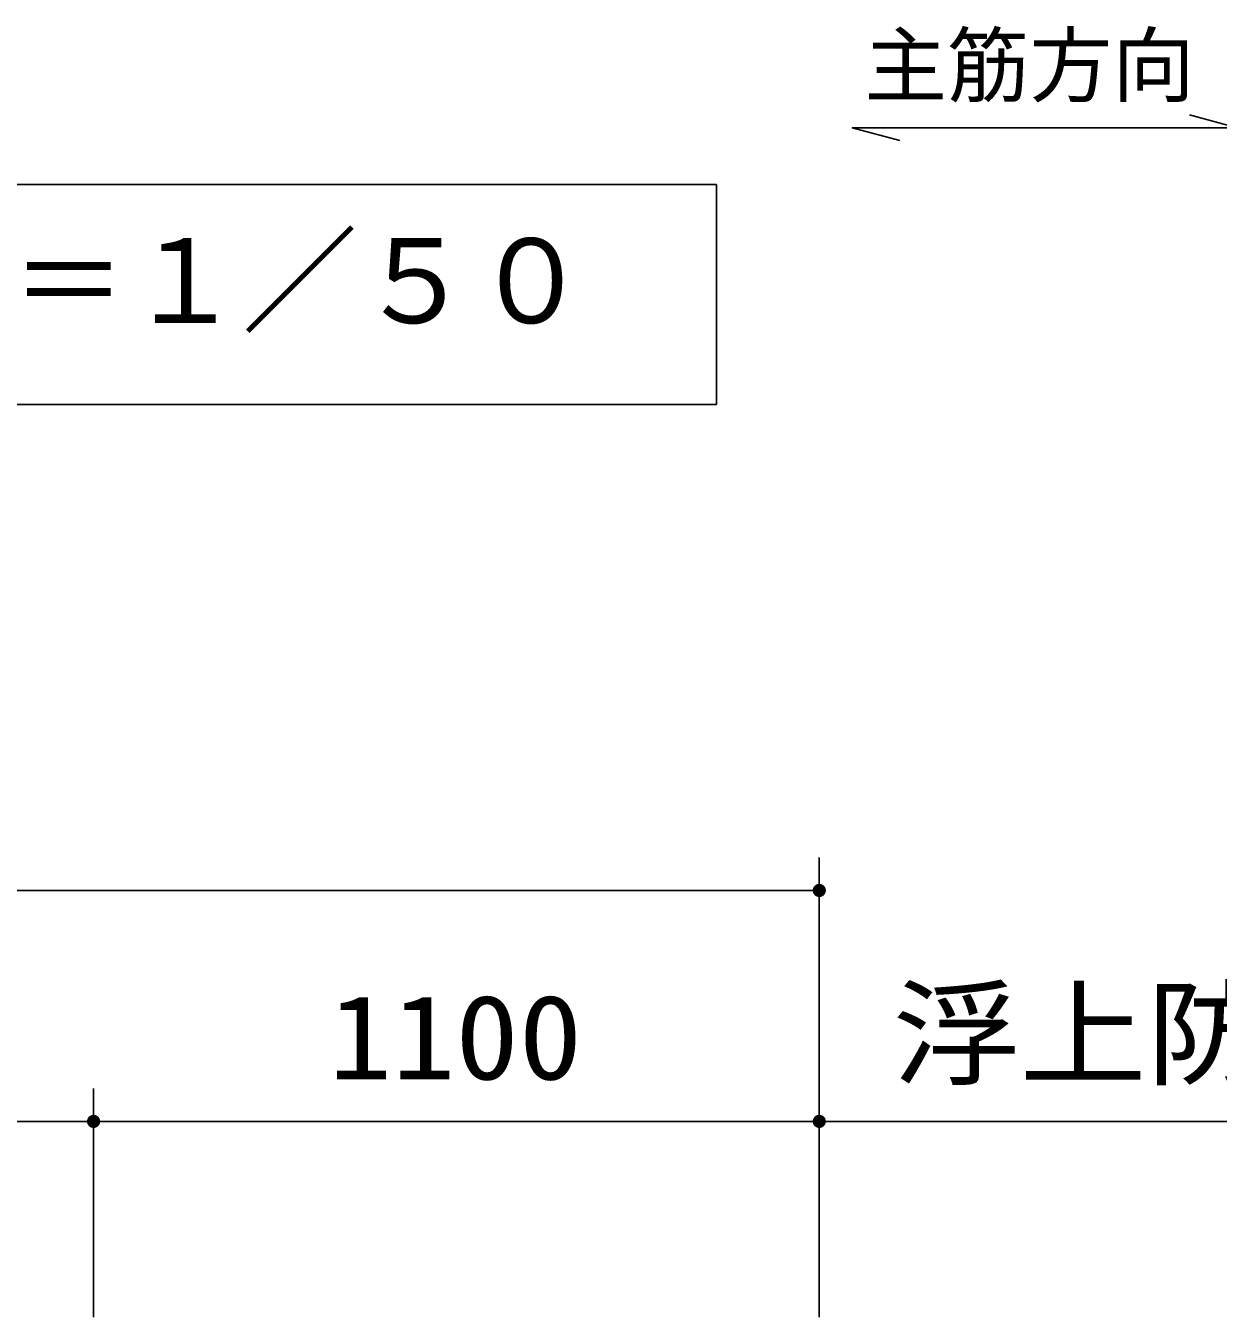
# Model space of a CAD drawing. Units: millimetres, scale not verified. Extents: x -14850 to 14850, y -10500 to 10500.
# Drawn here: x -8413 to -6605, y 2211 to 4168 of the extents above; entities that cross this region are included whole.
import ezdxf
from ezdxf.enums import TextEntityAlignment as Align

# ---------------------------------------------------------------- set-up
doc = ezdxf.new("R2010")
doc.units = ezdxf.units.MM
doc.header["$LTSCALE"] = 50
doc.layers.add('0-2_水管', color=3, linetype='Continuous', lineweight=25)
doc.layers.add('0-4_製作', color=5, linetype='Continuous', lineweight=25)
doc.styles.add('ＭＳ ゴシック', font='')
doc.styles.get('ＭＳ ゴシック').set_extended_font_data('MS Gothic')

msp = doc.modelspace()

# ---------------------------------------------------------------- linework, layer by layer
at = {"layer": '0-2_水管'}
for p, q in [((-10032.63, 3928), (-7365.96, 3928)), ((-7365.96, 3928), (-7365.96, 3594.67))]:
    msp.add_line(p, q, dxfattribs=at)
for points in [[(-7087.67, 3994.53), (-7160.11, 4013.94), (-6576.59, 4013.94), (-6649.04, 4033.35)], [(-10032.63, 3928), (-10032.63, 3594.67), (-7365.96, 3594.67)]]:
    msp.add_lwpolyline(points, dxfattribs=at)
at = {"layer": '0-4_製作', "color": 2}
for p, q in [((-7209.97, 2907.92), (-7209.97, 2211.17)), ((-7209.97, 2857.92), (-10209.97, 2857.92)), ((-8309.97, 2557.92), (-8309.97, 2211.17)), ((-9059.97, 2507.92), (-8309.97, 2507.92)), ((-8309.97, 2507.92), (-7209.97, 2507.92)), ((-7209.97, 2507.92), (-5704.23, 2507.92))]:
    msp.add_line(p, q, dxfattribs=at)
at = {"layer": '0-4_製作'}
for points in [[(-7216.82, 2865.21), (-7219.97, 2857.92), (-7219.95, 2858.55)], [(-7216.82, 2865.21), (-7209.97, 2857.92), (-7219.97, 2857.92)], [(-7209.97, 2857.92), (-7219.89, 2856.67), (-7219.97, 2857.92)], [(-7216.82, 2865.21), (-7219.95, 2858.55), (-7217.68, 2864.3)], [(-7217.68, 2864.3), (-7219.95, 2858.55), (-7219.79, 2859.8)], [(-7209.97, 2857.92), (-7219.66, 2855.43), (-7219.89, 2856.67)], [(-7217.68, 2864.3), (-7219.79, 2859.8), (-7218.41, 2863.28)], [(-7218.41, 2863.28), (-7219.79, 2859.8), (-7219.48, 2861.01)], [(-7209.97, 2857.92), (-7219.27, 2854.24), (-7219.66, 2855.43)], [(-7218.41, 2863.28), (-7219.48, 2861.01), (-7219.02, 2862.18)], [(-7209.97, 2857.92), (-7218.73, 2853.1), (-7219.27, 2854.24)], [(-7209.97, 2857.92), (-7218.06, 2852.04), (-7218.73, 2853.1)], [(-7209.97, 2857.92), (-7217.26, 2851.08), (-7218.06, 2852.04)], [(-7209.97, 2857.92), (-7216.35, 2850.22), (-7217.26, 2851.08)], [(-7215.85, 2866.01), (-7209.97, 2857.92), (-7216.82, 2865.21)], [(-7209.97, 2857.92), (-7215.33, 2849.48), (-7216.35, 2850.22)], [(-7214.79, 2866.68), (-7209.97, 2857.92), (-7215.85, 2866.01)], [(-7209.97, 2857.92), (-7214.23, 2848.87), (-7215.33, 2849.48)], [(-7213.65, 2867.22), (-7209.97, 2857.92), (-7214.79, 2866.68)], [(-7209.97, 2857.92), (-7213.06, 2848.41), (-7214.23, 2848.87)], [(-7212.46, 2867.61), (-7209.97, 2857.92), (-7213.65, 2867.22)], [(-7209.97, 2847.92), (-7213.06, 2848.41), (-7209.97, 2857.92)], [(-7211.22, 2867.84), (-7209.97, 2857.92), (-7212.46, 2867.61)], [(-7209.97, 2867.92), (-7209.97, 2857.92), (-7211.22, 2867.84)], [(-7209.34, 2867.9), (-7209.97, 2857.92), (-7209.97, 2867.92)], [(-7208.1, 2867.74), (-7209.97, 2857.92), (-7209.34, 2867.9)], [(-7206.88, 2867.43), (-7209.97, 2857.92), (-7208.1, 2867.74)], [(-7205.71, 2866.97), (-7209.97, 2857.92), (-7206.88, 2867.43)], [(-7205.71, 2866.97), (-7199.97, 2857.92), (-7209.97, 2857.92)], [(-7199.97, 2857.92), (-7209.97, 2847.92), (-7209.97, 2857.92)], [(-7199.97, 2857.92), (-7208.72, 2848), (-7209.97, 2847.92)], [(-7199.97, 2857.92), (-7207.48, 2848.24), (-7208.72, 2848)], [(-7199.97, 2857.92), (-7206.29, 2848.62), (-7207.48, 2848.24)], [(-7199.97, 2857.92), (-7205.15, 2849.16), (-7206.29, 2848.62)], [(-7204.61, 2866.36), (-7199.97, 2857.92), (-7205.71, 2866.97)], [(-7199.97, 2857.92), (-7204.09, 2849.83), (-7205.15, 2849.16)], [(-7203.6, 2865.63), (-7199.97, 2857.92), (-7204.61, 2866.36)], [(-7199.97, 2857.92), (-7203.13, 2850.63), (-7204.09, 2849.83)], [(-7202.68, 2864.77), (-7199.97, 2857.92), (-7203.6, 2865.63)], [(-7199.97, 2857.92), (-7202.27, 2851.55), (-7203.13, 2850.63)], [(-7201.88, 2863.8), (-7199.97, 2857.92), (-7202.68, 2864.77)], [(-7199.99, 2857.29), (-7202.27, 2851.55), (-7199.97, 2857.92)], [(-7201.21, 2862.74), (-7199.97, 2857.92), (-7201.88, 2863.8)], [(-7200.67, 2861.6), (-7199.97, 2857.92), (-7201.21, 2862.74)], [(-7200.29, 2860.41), (-7199.97, 2857.92), (-7200.67, 2861.6)], [(-7200.05, 2859.17), (-7199.97, 2857.92), (-7200.29, 2860.41)], [(-7209.97, 2847.92), (-7211.85, 2848.1), (-7213.06, 2848.41)], [(-7209.97, 2847.92), (-7210.6, 2847.94), (-7211.85, 2848.1)], [(-7200.15, 2856.05), (-7202.27, 2851.55), (-7199.99, 2857.29)], [(-7200.15, 2856.05), (-7201.53, 2852.56), (-7202.27, 2851.55)], [(-7200.46, 2854.83), (-7201.53, 2852.56), (-7200.15, 2856.05)], [(-7200.46, 2854.83), (-7200.92, 2853.66), (-7201.53, 2852.56)], [(-8317.68, 2514.3), (-8319.97, 2507.92), (-8318.41, 2513.28)], [(-8317.68, 2514.3), (-8309.97, 2507.92), (-8319.97, 2507.92)], [(-8318.41, 2513.28), (-8319.97, 2507.92), (-8319.95, 2508.55)], [(-8309.97, 2507.92), (-8319.89, 2506.67), (-8319.97, 2507.92)], [(-8318.41, 2513.28), (-8319.95, 2508.55), (-8319.02, 2512.18)], [(-8319.02, 2512.18), (-8319.95, 2508.55), (-8319.79, 2509.8)], [(-8309.97, 2507.92), (-8319.66, 2505.43), (-8319.89, 2506.67)], [(-8319.02, 2512.18), (-8319.79, 2509.8), (-8319.48, 2511.01)], [(-8309.97, 2507.92), (-8319.27, 2504.24), (-8319.66, 2505.43)], [(-8309.97, 2507.92), (-8318.73, 2503.1), (-8319.27, 2504.24)], [(-8309.97, 2507.92), (-8318.06, 2502.04), (-8318.73, 2503.1)], [(-8309.97, 2507.92), (-8317.26, 2501.08), (-8318.06, 2502.04)], [(-8316.82, 2515.21), (-8309.97, 2507.92), (-8317.68, 2514.3)], [(-8309.97, 2507.92), (-8316.35, 2500.22), (-8317.26, 2501.08)], [(-8315.85, 2516.01), (-8309.97, 2507.92), (-8316.82, 2515.21)], [(-8309.97, 2507.92), (-8315.33, 2499.48), (-8316.35, 2500.22)], [(-8314.79, 2516.68), (-8309.97, 2507.92), (-8315.85, 2516.01)], [(-8309.97, 2507.92), (-8314.23, 2498.87), (-8315.33, 2499.48)], [(-8313.65, 2517.22), (-8309.97, 2507.92), (-8314.79, 2516.68)], [(-8309.97, 2507.92), (-8313.06, 2498.41), (-8314.23, 2498.87)], [(-8312.46, 2517.61), (-8309.97, 2507.92), (-8313.65, 2517.22)], [(-8309.97, 2507.92), (-8311.84, 2498.1), (-8313.06, 2498.41)], [(-8311.22, 2517.84), (-8309.97, 2507.92), (-8312.46, 2517.61)], [(-8309.97, 2497.92), (-8311.84, 2498.1), (-8309.97, 2507.92)], [(-8309.97, 2517.92), (-8309.97, 2507.92), (-8311.22, 2517.84)], [(-8309.34, 2517.9), (-8309.97, 2507.92), (-8309.97, 2517.92)], [(-8308.1, 2517.74), (-8309.97, 2507.92), (-8309.34, 2517.9)], [(-8306.88, 2517.43), (-8309.97, 2507.92), (-8308.1, 2517.74)], [(-8306.88, 2517.43), (-8299.97, 2507.92), (-8309.97, 2507.92)], [(-8299.97, 2507.92), (-8309.97, 2497.92), (-8309.97, 2507.92)], [(-8299.97, 2507.92), (-8308.72, 2498), (-8309.97, 2497.92)], [(-8299.97, 2507.92), (-8307.48, 2498.24), (-8308.72, 2498)], [(-8299.97, 2507.92), (-8306.29, 2498.62), (-8307.48, 2498.24)], [(-8305.71, 2516.97), (-8299.97, 2507.92), (-8306.88, 2517.43)], [(-8299.97, 2507.92), (-8305.15, 2499.16), (-8306.29, 2498.62)], [(-8304.61, 2516.36), (-8299.97, 2507.92), (-8305.71, 2516.97)], [(-8299.97, 2507.92), (-8304.09, 2499.83), (-8305.15, 2499.16)], [(-8303.6, 2515.63), (-8299.97, 2507.92), (-8304.61, 2516.36)], [(-8299.97, 2507.92), (-8303.13, 2500.63), (-8304.09, 2499.83)], [(-8302.68, 2514.77), (-8299.97, 2507.92), (-8303.6, 2515.63)], [(-8299.97, 2507.92), (-8302.27, 2501.55), (-8303.13, 2500.63)], [(-8301.88, 2513.8), (-8299.97, 2507.92), (-8302.68, 2514.77)], [(-8299.97, 2507.92), (-8301.53, 2502.56), (-8302.27, 2501.55)], [(-8301.21, 2512.74), (-8299.97, 2507.92), (-8301.88, 2513.8)], [(-8299.99, 2507.29), (-8301.53, 2502.56), (-8299.97, 2507.92)], [(-8299.99, 2507.29), (-8300.92, 2503.66), (-8301.53, 2502.56)], [(-8300.67, 2511.6), (-8299.97, 2507.92), (-8301.21, 2512.74)], [(-8300.15, 2506.05), (-8300.92, 2503.66), (-8299.99, 2507.29)], [(-8300.15, 2506.05), (-8300.46, 2504.83), (-8300.92, 2503.66)], [(-8300.29, 2510.41), (-8299.97, 2507.92), (-8300.67, 2511.6)], [(-8300.05, 2509.17), (-8299.97, 2507.92), (-8300.29, 2510.41)], [(-7217.68, 2514.3), (-7219.97, 2507.92), (-7219.95, 2508.55)], [(-7217.68, 2514.3), (-7209.97, 2507.92), (-7219.97, 2507.92)], [(-7209.97, 2507.92), (-7219.89, 2506.67), (-7219.97, 2507.92)], [(-7217.68, 2514.3), (-7219.95, 2508.55), (-7218.41, 2513.28)], [(-7218.41, 2513.28), (-7219.95, 2508.55), (-7219.79, 2509.8)], [(-7209.97, 2507.92), (-7219.66, 2505.43), (-7219.89, 2506.67)], [(-7218.41, 2513.28), (-7219.79, 2509.8), (-7219.02, 2512.18)], [(-7219.02, 2512.18), (-7219.79, 2509.8), (-7219.48, 2511.01)], [(-7209.97, 2507.92), (-7219.27, 2504.24), (-7219.66, 2505.43)], [(-7209.97, 2507.92), (-7218.73, 2503.1), (-7219.27, 2504.24)], [(-7209.97, 2507.92), (-7218.06, 2502.04), (-7218.73, 2503.1)], [(-7209.97, 2507.92), (-7217.26, 2501.08), (-7218.06, 2502.04)], [(-7216.82, 2515.21), (-7209.97, 2507.92), (-7217.68, 2514.3)], [(-7209.97, 2507.92), (-7216.35, 2500.22), (-7217.26, 2501.08)], [(-7215.85, 2516.01), (-7209.97, 2507.92), (-7216.82, 2515.21)], [(-7209.97, 2507.92), (-7215.33, 2499.48), (-7216.35, 2500.22)], [(-7214.79, 2516.68), (-7209.97, 2507.92), (-7215.85, 2516.01)], [(-7209.97, 2507.92), (-7214.23, 2498.87), (-7215.33, 2499.48)], [(-7213.65, 2517.22), (-7209.97, 2507.92), (-7214.79, 2516.68)], [(-7209.97, 2507.92), (-7213.06, 2498.41), (-7214.23, 2498.87)], [(-7212.46, 2517.61), (-7209.97, 2507.92), (-7213.65, 2517.22)], [(-7209.97, 2497.92), (-7213.06, 2498.41), (-7209.97, 2507.92)], [(-7211.22, 2517.84), (-7209.97, 2507.92), (-7212.46, 2517.61)], [(-7209.97, 2517.92), (-7209.97, 2507.92), (-7211.22, 2517.84)], [(-7209.34, 2517.9), (-7209.97, 2507.92), (-7209.97, 2517.92)], [(-7208.1, 2517.74), (-7209.97, 2507.92), (-7209.34, 2517.9)], [(-7206.88, 2517.43), (-7209.97, 2507.92), (-7208.1, 2517.74)], [(-7205.71, 2516.97), (-7209.97, 2507.92), (-7206.88, 2517.43)], [(-7205.71, 2516.97), (-7199.97, 2507.92), (-7209.97, 2507.92)], [(-7199.97, 2507.92), (-7209.97, 2497.92), (-7209.97, 2507.92)], [(-7199.97, 2507.92), (-7208.72, 2498), (-7209.97, 2497.92)], [(-7199.97, 2507.92), (-7207.48, 2498.24), (-7208.72, 2498)], [(-7199.97, 2507.92), (-7206.29, 2498.62), (-7207.48, 2498.24)], [(-7199.97, 2507.92), (-7205.15, 2499.16), (-7206.29, 2498.62)], [(-7204.61, 2516.36), (-7199.97, 2507.92), (-7205.71, 2516.97)], [(-7199.97, 2507.92), (-7204.09, 2499.83), (-7205.15, 2499.16)], [(-7203.6, 2515.63), (-7199.97, 2507.92), (-7204.61, 2516.36)], [(-7199.97, 2507.92), (-7203.13, 2500.63), (-7204.09, 2499.83)], [(-7202.68, 2514.77), (-7199.97, 2507.92), (-7203.6, 2515.63)], [(-7199.97, 2507.92), (-7202.27, 2501.55), (-7203.13, 2500.63)], [(-7201.88, 2513.8), (-7199.97, 2507.92), (-7202.68, 2514.77)], [(-7199.97, 2507.92), (-7201.53, 2502.56), (-7202.27, 2501.55)], [(-7201.21, 2512.74), (-7199.97, 2507.92), (-7201.88, 2513.8)], [(-7199.99, 2507.29), (-7201.53, 2502.56), (-7199.97, 2507.92)], [(-7200.15, 2506.05), (-7201.53, 2502.56), (-7199.99, 2507.29)], [(-7200.15, 2506.05), (-7200.92, 2503.66), (-7201.53, 2502.56)], [(-7200.67, 2511.6), (-7199.97, 2507.92), (-7201.21, 2512.74)], [(-7200.46, 2504.83), (-7200.92, 2503.66), (-7200.15, 2506.05)], [(-7200.29, 2510.41), (-7199.97, 2507.92), (-7200.67, 2511.6)], [(-7200.05, 2509.17), (-7199.97, 2507.92), (-7200.29, 2510.41)], [(-8309.97, 2497.92), (-8310.6, 2497.94), (-8311.84, 2498.1)], [(-7209.97, 2497.92), (-7211.85, 2498.1), (-7213.06, 2498.41)], [(-7209.97, 2497.92), (-7210.6, 2497.94), (-7211.85, 2498.1)]]:
    msp.add_solid(points, dxfattribs=at)

# ---------------------------------------------------------------- texts
at = {"layer": '0-2_水管', "color": 4, "style": 'ＭＳ ゴシック'}
for s, height, p in [('主筋方向', 91.79, (-7141.64, 4035.19)), ('Ｓ＝１／５０', 128.4, (-8610.26, 3679.4))]:
    msp.add_text(s, height=height, dxfattribs=at).set_placement(p, align=Align.BOTTOM_LEFT)
at = {"layer": '0-4_製作', "color": 4, "style": 'ＭＳ ゴシック', "width": 1.1}
for s, height, p in [('浮上防止具位置', 128.3, (-7098.81, 2538.28)), ('1100', 128.4, (-7953.72, 2532.92))]:
    msp.add_text(s, height=height, dxfattribs=at).set_placement(p, align=Align.BOTTOM_LEFT)

doc.saveas('drawing.dxf')
